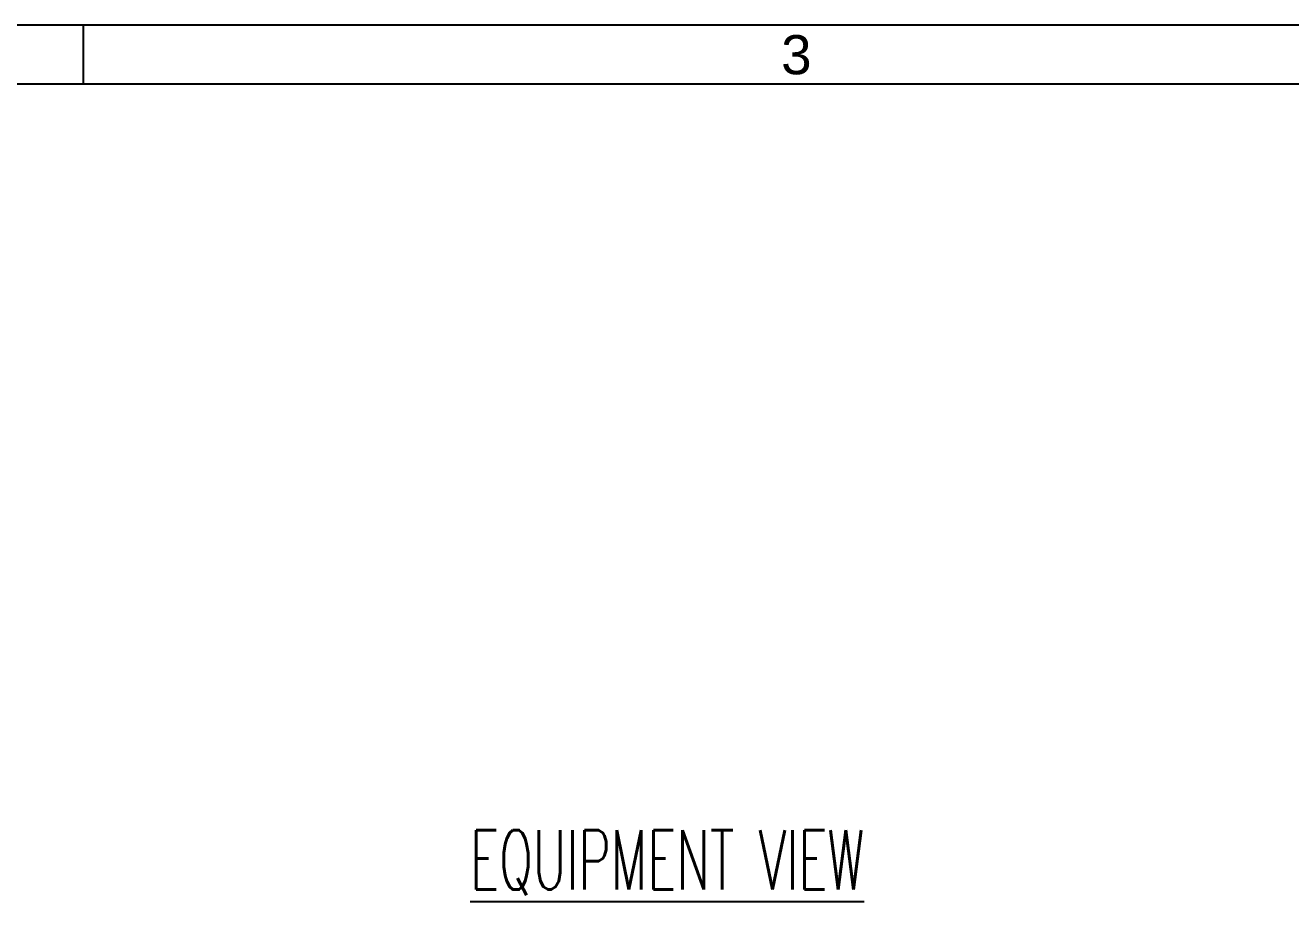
# Model space of a CAD drawing. Header units: millimetres. Extents: x -208796 to -83323, y 30910 to 103951.
# Drawn here: x -110973 to -109908, y 33628 to 34375 of the extents above; entities that cross this region are included whole.
import ezdxf
from ezdxf.enums import TextEntityAlignment as Align

# ---------------------------------------------------------------- set-up
doc = ezdxf.new("R2010")
doc.units = ezdxf.units.MM
doc.header["$LTSCALE"] = 3
for name, color, linetype in [('@.TEXT', 7, 'Continuous'), ('@.VISIBLE', 7, 'Continuous'), ('dim', 7, 'Continuous')]:
    doc.layers.add(name, color=color, linetype=linetype)
doc.styles.add('Ann_w01', font='romans.shx', dxfattribs={"width": 0.6, "bigfont": 'chineset.shx'})
doc.styles.add('Arial', font='arial.ttf')

# ---------------------------------------------------------------- blocks, each defined once
blk = doc.blocks.new('*U184')
at = {"layer": 'dim', "color": 2, "insert": (3404.75, 2952.66), "char_height": 50, "attachment_point": 5, "style": 'Ann_w01'}
blk.add_mtext('\\A1;{\\LEQUIPMENT VIEW}', dxfattribs=at)
blk = doc.blocks.new('KHUNG BAN VE (Made by Tung)')
at = {"layer": '@.VISIBLE', "color": 8}
blk.add_line((148.5, 207), (148.5, 210), dxfattribs=at)
for points in [[(0, 0), (297, 0), (297, 210), (0, 210)], [(3, 3), (294, 3), (294, 207), (3, 207)]]:
    blk.add_lwpolyline(points, close=True, dxfattribs=at)
at = {"layer": '@.TEXT', "color": 1, "style": 'Arial'}
blk.add_text('3', height=2, dxfattribs=at).set_placement((184.875, 208.5), align=Align.MIDDLE_CENTER)
for tag, height, p in [('DESIGNER_NAME', 2, (38, 15.5)), ('PROJECT_CODE', 2, (258.5, 15.5)), ('SCALE', 2, (289, 15.5)), ('APPROVED_NAME', 2, (38, 10.5)), ('CUSTOMER_NAME', 2, (258.5, 10.5)), ('PAGE', 2, (289, 10.5)), ('DRAWING_NAME', 4, (173, 8)), ('TOTAL', 2, (289, 5.5))]:
    blk.add_attdef(tag, text='', height=height, dxfattribs=at).set_placement(p, align=Align.MIDDLE_CENTER)

msp = doc.modelspace()

# ---------------------------------------------------------------- block references
at = {"layer": '@.VISIBLE', "xscale": 16.5, "yscale": 16.5, "zscale": 16.5}
msp.add_blockref('KHUNG BAN VE (Made by Tung)', (-113374.41, 30909.83), dxfattribs=at)
at = {"layer": '@.VISIBLE'}
msp.add_blockref('*U184', (-113837.54, 30716.96), dxfattribs=at)

doc.saveas('drawing.dxf')
